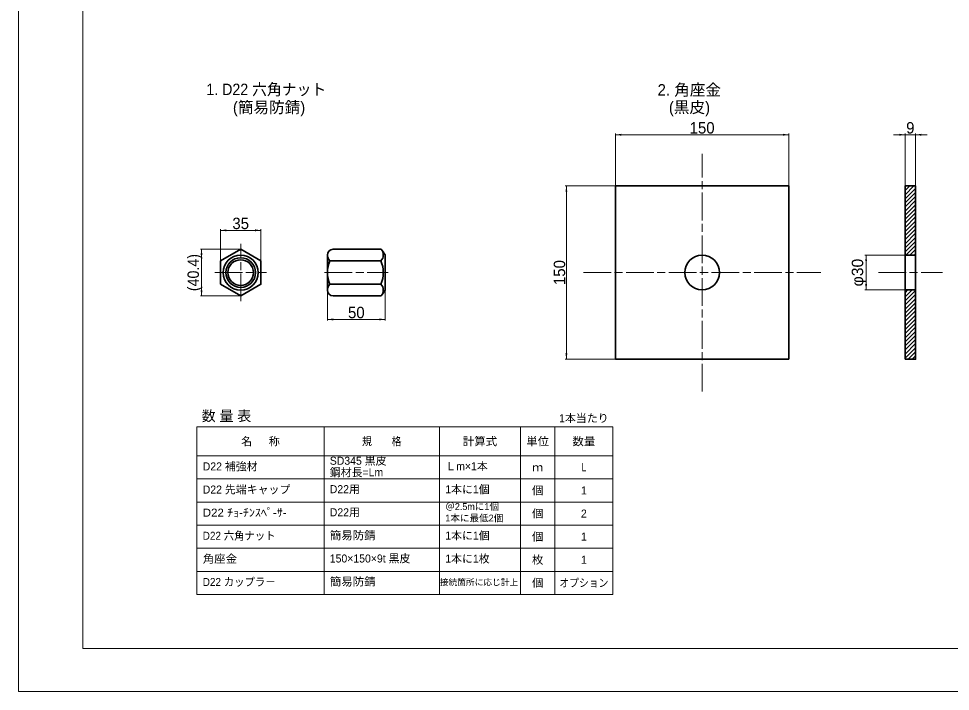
# Model space of a CAD drawing. Units: millimetres at full size, sheet at 1:2. Extents: x 2061 to 3743, y 1093 to 2281.
# Drawn here: x 2061 to 2867, y 1093 to 1675 of the extents above; entities that cross this region are included whole.
import ezdxf
from ezdxf.enums import TextEntityAlignment as Align

# ---------------------------------------------------------------- set-up
doc = ezdxf.new("R2010")
doc.units = ezdxf.units.MM
doc.header["$LTSCALE"] = 2
doc.linetypes.add('CHAIN', pattern=[18.5, 12, -1.5, 3.5, -1.5])
for name, color, linetype, lineweight in [('1 外形線', 7, 'Continuous', 35), ('2 細い実線', 3, 'Continuous', 20), ('4中心線', 1, 'CHAIN', 15), ('6寸法線', 4, 'Continuous', 13), ('7 枠・タイトル', 7, 'Continuous', 13), ('8 数量表', 7, 'Continuous', 13), ('Defpoints_2', 7, 'Continuous', 13)]:
    doc.layers.add(name, color=color, linetype=linetype, lineweight=lineweight)
doc.styles.add('ＭＳ Ｐゴシック', font='')
doc.styles.get('ＭＳ Ｐゴシック').set_extended_font_data('MS PGothic')
pattern_1 = [(45, (2250.288, 545.27), (-1.76777, 1.76777), [])]

# ---------------------------------------------------------------- blocks, each defined once
blk = doc.blocks.new('filled_arrow')
at = {"color": 0, "linetype": 'Continuous', "lineweight": -2}
blk.add_solid([(7.5, 1.25), (0, 0), (7.5, -1.25)], dxfattribs=at)

msp = doc.modelspace()

# ---------------------------------------------------------------- hatches: boundary and pattern name
at = {"layer": '2 細い実線'}
h = msp.add_hatch(dxfattribs=at)
h.set_pattern_fill('USER', color=256, style=0, pattern_type=2)
h.set_pattern_definition(pattern_1)
h.paths.add_polyline_path([(2837.086, 1530.171), (2828.086, 1530.171), (2828.086, 1470.171), (2837.086, 1470.171)])
h = msp.add_hatch(dxfattribs=at)
h.set_pattern_fill('USER', color=256, style=0, pattern_type=2)
h.set_pattern_definition(pattern_1)
h.paths.add_polyline_path([(2837.086, 1440.171), (2828.086, 1440.171), (2828.086, 1380.171), (2837.086, 1380.171)])

# ---------------------------------------------------------------- linework, layer by layer
at = {"layer": '1 外形線'}
for p, q in [((2727.31, 1530.171), (2577.31, 1530.171)), ((2577.31, 1530.171), (2577.31, 1380.171)), ((2727.31, 1380.171), (2727.31, 1530.171)), ((2327.883, 1455.171), (2327.883, 1470.371)), ((2332.883, 1475.371), (2374.294, 1475.371)), ((2377.883, 1455.171), (2377.883, 1470.53)), ((2828.086, 1470.171), (2837.086, 1470.171)), ((2330.021, 1465.286), (2374.128, 1465.286)), ((2327.883, 1455.171), (2327.883, 1439.971)), ((2377.883, 1455.171), (2377.883, 1439.812)), ((2330.021, 1445.056), (2374.128, 1445.056)), ((2828.086, 1440.171), (2837.086, 1440.171)), ((2332.883, 1434.971), (2374.294, 1434.971)), ((2577.31, 1380.171), (2727.31, 1380.171))]:
    msp.add_line(p, q, dxfattribs=at)
for points in [[(2828.086, 1380.171), (2837.086, 1380.171), (2837.086, 1530.171), (2828.086, 1530.171)], [(2235.244, 1445.056), (2252.764, 1434.941), (2270.284, 1445.056), (2270.284, 1465.286), (2252.764, 1475.401), (2235.244, 1465.286)]]:
    msp.add_lwpolyline(points, close=True, dxfattribs=at)
for centre, radius in [((2252.764, 1455.171), 15.158), ((2652.31, 1455.171), 15), ((2252.764, 1455.171), 12.85), ((2252.764, 1455.171), 11.05)]:
    msp.add_circle(centre, radius, dxfattribs=at)
for centre, radius, start, end in [((2332.883, 1470.371), 5, 90, 180), ((2334.9, 1470.329), 7.016, 179.8118, 225.94687), ((2369.05, 1470.413), 7.216, 314.72295, 43.39726), ((2352.113, 1455.171), 30, 30.79551, 42.32486), ((2352.883, 1455.171), 25, 156.13394, 180), ((2351.266, 1455.171), 25, 0, 23.86606), ((2352.883, 1455.171), 25, 180, 203.86606), ((2351.266, 1455.171), 25, 336.13394, 0), ((2334.9, 1440.014), 7.016, 134.05313, 180.1882), ((2369.05, 1439.929), 7.216, 316.60274, 45.27705), ((2332.883, 1439.971), 5, 180, 270), ((2352.113, 1455.171), 30, 317.67514, 329.20449)]:
    msp.add_arc(centre, radius, start, end, dxfattribs=at)
at = {"layer": '4中心線'}
for p, q in [((2652.31, 1352.321), (2652.31, 1558.021)), ((2252.764, 1430.298), (2252.764, 1480.044)), ((2230.273, 1455.171), (2275.255, 1455.171)), ((2325.421, 1455.171), (2380.345, 1455.171)), ((2549.46, 1455.171), (2755.16, 1455.171)), ((2804.924, 1455.171), (2860.324, 1455.171))]:
    msp.add_line(p, q, dxfattribs=at)
at = {"layer": '6寸法線'}
for p, q in [((2577.31, 1530.234), (2577.31, 1575.431)), ((2577.31, 1574.431), (2727.31, 1574.431)), ((2727.31, 1530.234), (2727.31, 1575.431)), ((2818.086, 1574.431), (2847.086, 1574.431)), ((2828.086, 1530.234), (2828.086, 1575.431)), ((2837.086, 1530.234), (2837.086, 1575.431)), ((2577.248, 1530.171), (2533.783, 1530.171)), ((2534.783, 1530.171), (2534.783, 1380.171)), ((2235.244, 1465.349), (2235.244, 1492.715)), ((2270.284, 1465.349), (2270.284, 1492.715)), ((2235.244, 1491.715), (2270.284, 1491.715)), ((2252.701, 1475.401), (2217.872, 1475.401)), ((2218.872, 1475.401), (2218.872, 1434.941)), ((2828.024, 1470.171), (2793.317, 1470.171)), ((2794.317, 1470.171), (2794.317, 1440.171)), ((2327.883, 1439.909), (2327.883, 1413.62)), ((2377.883, 1439.749), (2377.883, 1413.62)), ((2828.024, 1440.171), (2793.317, 1440.171)), ((2252.701, 1434.941), (2217.872, 1434.941)), ((2327.883, 1414.62), (2377.883, 1414.62)), ((2577.248, 1380.171), (2533.783, 1380.171))]:
    msp.add_line(p, q, dxfattribs=at)
at = {"layer": '7 枠・タイトル'}
for p, q in [((2116.154, 1130.01), (2116.154, 2243.563)), ((3686.85, 1130.01), (2116.154, 1130.01))]:
    msp.add_line(p, q, dxfattribs=at)
at = {"layer": '8 数量表'}
for p, q in [((2214.924, 1321.627), (2574.924, 1321.627)), ((2214.924, 1321.627), (2214.924, 1176.627)), ((2324.924, 1321.627), (2324.924, 1176.627)), ((2424.924, 1321.627), (2424.924, 1176.627)), ((2494.924, 1321.627), (2494.924, 1176.627)), ((2524.924, 1321.627), (2524.924, 1176.627)), ((2574.924, 1321.627), (2574.924, 1176.627)), ((2214.924, 1296.627), (2574.924, 1296.627)), ((2214.924, 1276.627), (2574.924, 1276.627)), ((2214.924, 1256.627), (2574.924, 1256.627)), ((2214.924, 1236.627), (2574.924, 1236.627)), ((2214.924, 1216.627), (2574.924, 1216.627)), ((2214.924, 1196.627), (2574.924, 1196.627)), ((2214.924, 1176.627), (2574.924, 1176.627)), ((2214.924, 1176.627), (2574.924, 1176.627))]:
    msp.add_line(p, q, dxfattribs=at)
at = {"layer": 'Defpoints_2'}
msp.add_lwpolyline([(2060.502, 1092.787), (3742.502, 1092.787), (3742.502, 2280.787), (2060.502, 2280.787)], close=True, dxfattribs=at)

# ---------------------------------------------------------------- block references
at = {"layer": '6寸法線', "xscale": 0.667, "yscale": 0.667}
for p in [(2577.31, 1574.431), (2837.086, 1574.431), (2235.244, 1491.715), (2327.883, 1414.62)]:
    msp.add_blockref('filled_arrow', p, dxfattribs=at)
for p, rotation in [((2727.31, 1574.431), 180), ((2828.086, 1574.431), 180), ((2534.783, 1530.171), 270), ((2270.284, 1491.715), 180), ((2218.872, 1475.401), 270), ((2794.317, 1470.171), 270), ((2794.317, 1440.171), 90), ((2218.872, 1434.941), 90), ((2377.883, 1414.62), 180), ((2534.783, 1380.171), 90)]:
    msp.add_blockref('filled_arrow', p, dxfattribs=dict(at, rotation=rotation))

# ---------------------------------------------------------------- texts
at = {"layer": '6寸法線', "style": 'ＭＳ Ｐゴシック'}
for s, p in [('150', (2652.31, 1580.431)), ('9', (2832.586, 1580.431)), ('35', (2252.764, 1497.715)), ('50', (2352.883, 1420.62))]:
    msp.add_text(s, height=9.897, dxfattribs=at).set_placement(p, align=Align.MIDDLE_CENTER)
for s, width, p in [('(40.4)', 0.95, (2211.679, 1455.171)), ('φ30', 1.05, (2786.812, 1455.171))]:
    msp.add_text(s, height=9.897, rotation=90, dxfattribs=dict(at, width=width)).set_placement(p, align=Align.MIDDLE_CENTER)
msp.add_text('150', height=9.897, rotation=90, dxfattribs=at).set_placement((2528.783, 1455.171), align=Align.MIDDLE_CENTER)
at = {"layer": '7 枠・タイトル', "style": 'ＭＳ Ｐゴシック', "width": 0.95}
msp.add_text('1. D22 六角ナット', height=9.897, dxfattribs=at).set_placement((2223.027, 1605.781), align=Align.BOTTOM_LEFT)
at = {"layer": '7 枠・タイトル', "style": 'ＭＳ Ｐゴシック'}
for s, p in [('2. 角座金', (2613.743, 1605.373)), ('(簡易防錆)', (2246.02, 1590.307)), ('(黒皮)', (2623.563, 1590.307))]:
    msp.add_text(s, height=9.897, dxfattribs=at).set_placement(p, align=Align.BOTTOM_LEFT)
at = {"layer": '8 数量表', "style": 'ＭＳ Ｐゴシック'}
for s, height, p in [('数 量 表', 8.908, (2218.997, 1323.995)), ('D22 補強材', 6.928, (2219.924, 1281.886)), ('SD345 黒皮', 6.928, (2329.924, 1286.798)), ('Ｌm×1本', 6.928, (2429.924, 1282.047)), ('鋼材長=Lm', 6.928, (2329.924, 1276.798)), ('D22 先端キャップ', 6.928, (2219.924, 1261.886)), ('D22用', 6.928, (2329.924, 1262.207)), ('1本に1個', 6.928, (2429.924, 1262.047)), ('D22用', 6.928, (2329.924, 1242.207)), ('＠2.5mに1個', 5.938, (2429.924, 1247.934)), ('1本に最低2個', 5.938, (2429.924, 1237.988)), ('1本に1個', 6.928, (2429.924, 1222.047)), ('150×150×9t 黒皮', 6.928, (2329.924, 1202.207)), ('1本に1枚', 6.928, (2429.924, 1202.047)), ('接続箇所に応じ計上', 5.39, (2425.193, 1182.876))]:
    msp.add_text(s, height=height, dxfattribs=at).set_placement(p, align=Align.BOTTOM_LEFT)
for s, p in [('1本当たり', (2549.924, 1329.127)), ('名\u3000  称', (2269.924, 1309.127)), ('ｍ', (2509.924, 1286.627)), ('1', (2549.924, 1266.627)), ('2', (2549.924, 1246.627)), ('1', (2549.924, 1226.627)), ('1', (2549.924, 1206.627))]:
    msp.add_text(s, height=6.928, dxfattribs=at).set_placement(p, align=Align.MIDDLE_CENTER)
for s, width, p in [('規\u3000\u3000格', 0.9, (2374.924, 1309.127)), ('計算式', 1.05, (2459.924, 1309.127)), ('単位', 1.05, (2509.924, 1309.127)), ('数量', 1.05, (2549.924, 1309.127)), ('Ｌ', 0.65, (2549.924, 1286.627)), ('個', 1.05, (2509.924, 1266.627)), ('個', 1.05, (2509.924, 1246.627)), ('個', 1.05, (2509.924, 1226.627)), ('枚', 1.05, (2509.924, 1206.627)), ('個', 1.05, (2509.924, 1186.627)), ('オプション', 0.9, (2549.924, 1186.627))]:
    msp.add_text(s, height=6.928, dxfattribs=dict(at, width=width)).set_placement(p, align=Align.MIDDLE_CENTER)
for s, width, p in [('D22 ﾁｮ-ﾁﾝｽﾍﾟ-ｻ-', 1.1, (2219.924, 1241.886)), ('D22 六角ナット', 0.95, (2219.924, 1221.886)), ('簡易防錆', 1.05, (2329.924, 1222.207)), ('角座金', 1.05, (2219.924, 1201.886)), ('D22 カップラ－', 0.95, (2219.924, 1181.886)), ('簡易防錆', 1.05, (2329.924, 1182.207))]:
    msp.add_text(s, height=6.928, dxfattribs=dict(at, width=width)).set_placement(p, align=Align.BOTTOM_LEFT)

doc.saveas('drawing.dxf')
